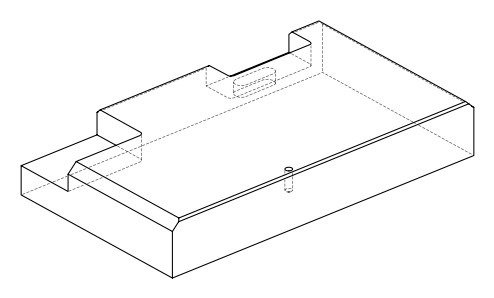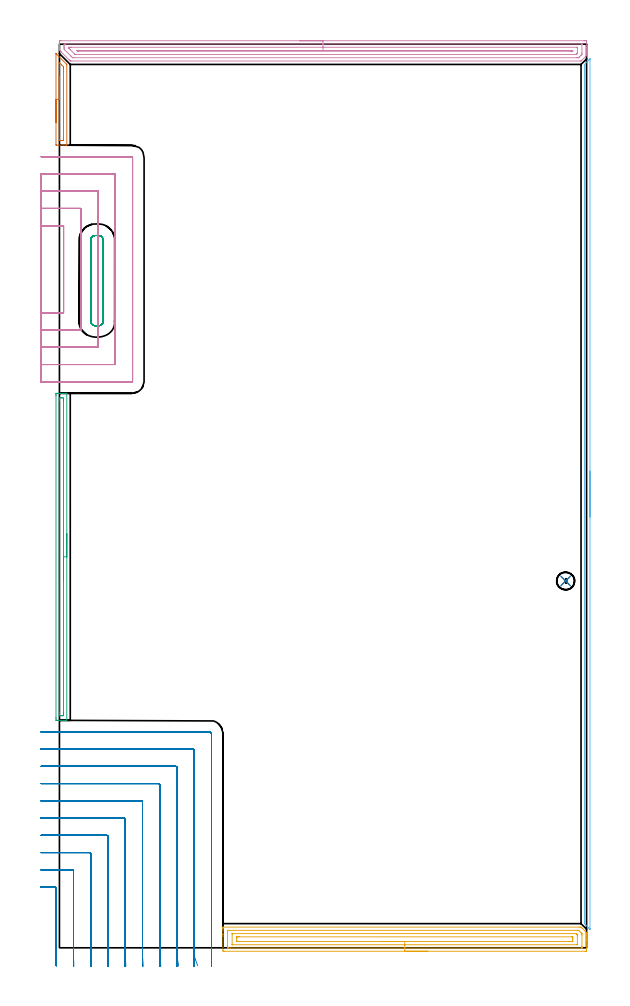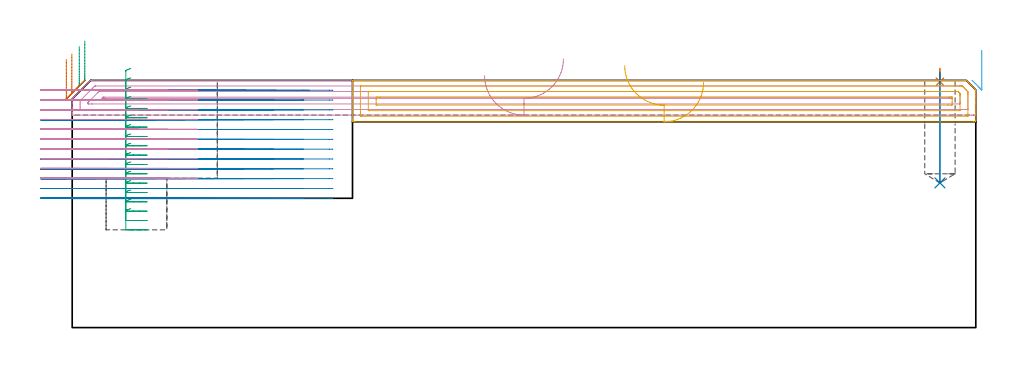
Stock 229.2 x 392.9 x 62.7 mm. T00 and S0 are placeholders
(PLAN: 10 operations, 3 tool changes, 75.8 min)
(1 SPOT_DRILL | STEP1POCKET | NXT0321_9005460120000 | 0.03 min | 1 mm3)
(2 DRILL_BLIND_HOLE_INTO_CENTER | STEP1POCKET | UGT0301_196 | 0.11 min | 1130 mm3)
(3 AREA_MILL | FG_CHAMFER_SURFACE | UGT0205_001 | 2.45 min | 1641 mm3)
(4 AREA_MILL_1 | FG_CHAMFER_SURFACE_1 | UGT0205_001 | 7.44 min | 8877 mm3)
(5 AREA_MILL_2 | FG_CHAMFER_SURFACE_2 | UGT0205_001 | 5.29 min | 9049 mm3)
(6 AREA_MILL_3 | FG_CHAMFER_SURFACE_3 | UGT0205_001 | 3.17 min | 1078 mm3)
(7 AREA_MILL_4 | FG_CHAMFER_SURFACE_4 | UGT0205_001 | 0.78 min | 440 mm3)
(8 MILL_CORNER_NOTCH_RECTANGULAR | CORNER_NOTCH_RECTANGULAR | NXT0201_013 | Follow Part, ap 2.5, ae 75% | 29 min | 209677 mm3)
(9 MILL_RECTANGULAR_POCKET | POCKET_RECTANGULAR_STRAIGHT | NXT0201_013 | Follow Part, ap 2.5, ae 75% | 4.15 min | 27170 mm3)
(10 MILL_SLOT | SLOT_PARTIAL_RECTANGULAR | NXT0201_013 | Follow Part, ap 2.5, ae 75% | 23.39 min | 80345 mm3)
(TOOL NXT0321_9005460120000 | NC Spot Drill, 142deg, 12mm, Carbide, Uncoated | D12 PA142 FL30 Z2)
(TOOL UGT0301_196 | Twist Drill 7.7 mm | D7.7 PA118 FL73 Z2)
(TOOL UGT0205_001 | Chamfer Mill 20 x 3 x 45 deg. | D20 FL50 Z2)
(TOOL NXT0201_013 | ENDMILL 10mm | D10 FL30 Z4)
(OP 1 SPOT_DRILL)
G17 G21 G94 G90
T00 M6
G54
G17 G0 G90 X220.1 Y159.5 S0 M3
G43 Z72.7 H0
G94 G81 G98 Z62.369 F250. R65.7
G80
M5
M2
(OP 2 DRILL_BLIND_HOLE_INTO_CENTER)
G17 G21 G94 G90
T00 M6
G54
G17 G0 G90 X220.1 Y159.5 S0 M3
G43 Z72.7 H0
G94 G81 G98 Z36.7 F250. R64.7
G80
M5
M2
(OP 3 AREA_MILL)
G17 G21 G94 G90
T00 M6
G54
G17 G0 G90 X3.2 Y180. S1061 M3
G43 Z72.7 H0
G94 G1 Y179.962 Z71.828 F250.
Y179.848 Z70.963
Y179.659 Z70.112
Y179.397 Z69.28
Y179.063 Z68.474
Y178.66 Z67.7
Y178.192 Z66.964
Y177.66 Z66.272
Y177.071 Z65.629
Y176.428 Z65.04
Y175.736 Z64.508
Y175. Z64.04
Y174.226 Z63.637
Y173.42 Z63.303
Y172.588 Z63.041
Y171.737 Z62.852
Y170.872 Z62.738
Y170. Z62.7
Y99.058
X3.197 Y98.91 Z62.688
X3.158 Y98.907 Z62.649
X2.796 Y98.9 Z62.296
X2.37 Z61.869
X1.74 Z61.235
X0.535 Z60.032
X-0.04 Z59.454
X-0.642 Z58.853
X-0.93 Y98.901 Z58.565
X-1.181 Y98.903 Z58.314
X-1.491 Y98.908 Z58.005
X-1.493 Y98.939 Z58.003
X-1.499 Y99.504 Z58.001
X-1.5 Y100.076 Z58.
Y240.175
X-1.499 Y240.496 Z58.001
X-1.493 Y241.061 Z58.003
X-1.491 Y241.093 Z58.005
X-0.93 Y241.1 Z58.565
X-0.642 Z58.853
X-0.04 Z59.454
X0.535 Z60.032
X0.85 Z60.346
X1.425 Z60.921
X1.74 Z61.235
X2.37 Z61.869
X2.797 Z62.296
X3.158 Y241.093 Z62.649
X3.197 Y241.09 Z62.688
X3.2 Y240.942 Z62.7
Y170.
X1.786 Z61.286
Y102.135
X1.782 Y101.289 Z61.282
X1.78 Y101.249 Z61.28
X1.74 Y100.91 Z61.24
X1.235 Y100.902 Z60.735
X0.85 Z60.35
X0.345 Y100.903 Z59.845
X-0.04 Y100.91 Z59.46
X-0.08 Y101.289 Z59.42
X-0.083 Y101.332 Z59.417
X-0.086 Y102.181 Z59.414
Y102.227
Y237.865
X-0.082 Y238.711 Z59.418
X-0.08 Y238.751 Z59.42
X-0.04 Y239.09 Z59.46
X0.465 Y239.098 Z59.965
X0.85 Z60.35
X1.355 Y239.097 Z60.855
X1.74 Y239.09 Z61.24
X1.78 Y238.711 Z61.28
X1.783 Y238.668 Z61.283
X1.786 Y237.819 Z61.286
Y237.773
Y170.
Y169.128 Z61.324
Y168.264 Z61.438
Y167.412 Z61.626
Y166.58 Z61.889
Y165.774 Z62.223
Y165. Z62.626
Y164.264 Z63.094
Y163.572 Z63.625
Y162.929 Z64.215
Y162.34 Z64.858
Y161.809 Z65.55
Y161.34 Z66.286
Y160.937 Z67.06
Y160.603 Z67.866
Y160.341 Z68.698
Y160.152 Z69.549
Y160.038 Z70.414
Y160. Z71.286
G0 Z72.7
M5
M2
(OP 4 AREA_MILL_1)
G17 G21 G94 G90
T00 M6
G54
G17 G0 G90 X104.6 Y394.4 S1061 M3
G43 Z72.7 H0
Z63.9
G94 G1 X104.638 Z63.028 F250.
X104.752 Z62.164
X104.941 Z61.312
X105.203 Z60.48
X105.537 Z59.674
X105.94 Z58.9
X106.408 Z58.164
X106.94 Z57.472
X107.529 Z56.829
X108.172 Z56.24
X108.864 Z55.708
X109.6 Z55.24
X110.374 Z54.837
X111.18 Z54.503
X112.012 Z54.241
X112.864 Z54.052
X113.728 Z53.938
X114.6 Z53.9
X228.13
X228.574 Y394.399 Z53.901
X229.013 Y394.395 Z53.903
X229.19 Y394.391 Z53.905
X229.2 Y393.962 Z54.335
Y391.321 Z56.974
Y389.912 Z58.384
Y389.56 Z58.736
Y388.855 Z59.445
Y388.504 Z59.796
Y388.134 Z60.159
X229.198 Y388.056 Z60.236
X229.19 Y387.999 Z60.294
X229.068 Y387.867 Z60.43
X229.029 Y387.829 Z60.471
X226.809 Y385.609 Z62.69
X226.797 Y385.604 Z62.696
X226.786 Y385.6 Z62.7
X5.095
X4.706 Y385.598 Z62.682
X4.56 Y385.737 Z62.557
X4.202 Y386.098 Z62.201
X0.739 Y389.56 Z58.738
X0.626 Y389.673 Z58.624
X0.221 Y390.079 Z58.22
X0.03 Y390.274 Z58.026
X0.002 Y390.309 Z57.989
X0. Y390.529 Z57.77
Y391.321 Z56.974
Y392.554 Z55.743
Y393.082 Z55.212
Y393.698 Z54.597
X0.004 Y393.962 Z54.333
X0.01 Y394.391 Z53.905
X0.187 Y394.395 Z53.903
X0.626 Y394.4 Z53.9
X114.6
Y392.986 Z55.314
X226.884 Y392.985 Z55.315
X227.159 Y392.98 Z55.32
X227.186 Y392.979 Z55.321
X227.191 Y392.96 Z55.34
X227.197 Y392.926 Z55.374
X227.199 Y392.892 Z55.408
Y389.153 Z59.147
X227.193 Y388.679 Z59.621
X227.19 Y388.477 Z59.823
X227.104 Y388.366 Z59.934
X226.786 Y388.038 Z60.262
X226.223 Y387.473 Z60.827
X225.892 Y387.146 Z61.154
X225.774 Y387.035 Z61.265
X225.742 Y387.021 Z61.279
X225.695 Y387.019 Z61.281
X225.596 Y387.016 Z61.284
X225.397 Y387.015 Z61.285
X224.998 Y387.014 Z61.286
X5.989 Y387.015 Z61.285
X5.891
X5.793 Y387.019 Z61.281
X5.748 Y387.021 Z61.279
X5.565 Y387.196 Z61.104
X5.247 Y387.506 Z60.794
X5.095 Y387.654 Z60.646
X4.951 Y387.799 Z60.501
X2.31 Y390.44 Z57.86
X2.211 Y390.543 Z57.757
X2.024 Y390.738 Z57.562
X2.01 Y390.838 Z57.462
X2.003 Y391.321 Z56.979
X2.001 Y391.728 Z56.572
X2.003 Y392.201 Z56.099
X2.008 Y392.601 Z55.699
X2.025 Y392.979 Z55.321
X2.414 Y392.984 Z55.316
X2.512 Y392.985 Z55.315
X114.6 Y392.986 Z55.314
Y391.572 Z56.728
X224.998 Y391.571 Z56.729
X225.083 Y391.57 Z56.73
X225.151 Y391.567 Z56.733
X225.187 Y391.565 Z56.735
X225.19 Y391.519 Z56.781
X225.196 Y391.321 Z56.979
X225.199 Y391.123 Z57.177
X225.2 Y389.361 Z58.939
X225.198 Y389.163 Z59.137
X225.194 Y389.031 Z59.269
X225.19 Y388.926 Z59.374
X225.164 Y388.875 Z59.425
X224.998 Y388.698 Z59.602
X224.98 Y388.679 Z59.621
X224.804 Y388.508 Z59.792
X224.738 Y388.447 Z59.853
X224.725 Y388.436 Z59.864
X224.686 Y388.433 Z59.867
X224.614 Y388.431 Z59.869
X224.359 Y388.429 Z59.871
X224.105 Y388.428 Z59.872
X7.137 Y388.429 Z59.871
X6.883 Y388.432 Z59.868
X6.8 Y388.435 Z59.865
X6.774 Y388.437 Z59.863
X6.751 Y388.456 Z59.844
X6.703 Y388.5 Z59.8
X6.521 Y388.679 Z59.621
X4.759 Y390.44 Z57.86
X4.202 Y391. Z57.3
X4.046 Y391.164 Z57.136
X4.01 Y391.204 Z57.096
X4.006 Y391.255 Z57.045
X4.004 Y391.321 Z56.979
X4.008 Y391.511 Z56.789
X4.019 Y391.565 Z56.735
X4.075 Y391.567 Z56.733
X4.202 Y391.569 Z56.731
X4.841 Y391.571 Z56.729
X5.095 Y391.572 Z56.728
X114.6
Y390.157 Z58.143
X222.604
X222.923 Y390.156 Z58.144
X223.083 Y390.153 Z58.147
X223.181 Y390.151 Z58.149
X223.19 Y390.107 Z58.193
X223.192 Y390. Z58.3
X223.19 Y389.893 Z58.407
X223.181 Y389.849 Z58.451
X223.083 Y389.846 Z58.454
X222.922 Y389.844 Z58.456
X222.604 Y389.843 Z58.457
X222.317
X8.115
X7.946 Y389.844 Z58.456
X7.862 Y389.847 Z58.453
X7.824 Y389.849 Z58.451
X7.777 Y389.881 Z58.419
X7.522 Y390.138 Z58.162
X7.777 Y390.15 Z58.15
X8.067 Y390.155 Z58.145
X8.384 Y390.157 Z58.143
X8.671
X114.6
X115.472 Z58.181
X116.336 Z58.295
X117.188 Z58.483
X118.02 Z58.746
X118.826 Z59.08
X119.6 Z59.482
X120.336 Z59.951
X121.028 Z60.482
X121.671 Z61.072
X122.26 Z61.715
X122.792 Z62.407
X123.26 Z63.143
X123.663 Z63.917
X123.997 Z64.722
X124.259 Z65.554
X124.448 Z66.406
X124.562 Z67.271
X124.6 Z68.143
G0 Z72.7
M5
M2
(OP 5 AREA_MILL_2)
G17 G21 G94 G90
T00 M6
G54
G17 G0 G90 X160.15 Y-1.5 S1061 M3
G43 Z72.7 H0
Z62.2
G94 G1 X160.112 Z61.328 F250.
X159.998 Z60.464
X159.809 Z59.612
X159.547 Z58.78
X159.213 Z57.974
X158.81 Z57.2
X158.342 Z56.464
X157.81 Z55.772
X157.221 Z55.129
X156.578 Z54.54
X155.886 Z54.008
X155.15 Z53.54
X154.376 Z53.137
X153.57 Z52.803
X152.738 Z52.541
X151.886 Z52.352
X151.022 Z52.238
X150.15 Z52.2
X71.693
X71.276 Y-1.495 Z52.203
X71.11 Y-1.492 Z52.206
X71.1 Y-1.084 Z52.613
Y5.068 Z58.763
Y5.657 Z59.354
Y5.947 Z59.644
Y7.705 Z61.4
Y8.285 Z61.984
Y8.584 Z62.283
X71.101 Y8.726 Z62.425
X71.11 Y8.994 Z62.693
X71.247 Y9. Z62.7
X225.932
X226.8 Y8.993 Z62.693
X226.824 Y8.973 Z62.673
X227.216 Y8.584 Z62.283
X229.053 Y6.748 Z60.447
X229.134 Y6.667 Z60.365
X229.19 Y6.6 Z60.296
X229.2 Y6.536 Z60.234
Y6.387 Z60.086
Y5.648 Z59.348
Y5.068 Z58.763
Y3.899 Z57.596
Y3.311 Z57.004
Y-1.084 Z52.613
X229.197 Y-1.382 Z52.315
X229.19 Y-1.492 Z52.205
X229.078 Y-1.499 Z52.199
X228.607 Y-1.5 Z52.2
X150.15
Y-0.086 Z53.614
X74.246
X73.476 Y-0.085 Z53.615
X73.353 Y-0.084 Z53.616
X73.134 Y-0.079 Z53.621
X73.11 Y-0.008 Z53.692
X73.104 Y0.162 Z53.862
X73.101 Y0.674 Z54.374
X73.1 Y1.044 Z54.744
X73.101 Y7.196 Z60.896
X73.109 Y7.567 Z61.267
X73.112 Y7.58 Z61.28
X73.117 Y7.582 Z61.282
X73.139 Y7.584 Z61.284
X73.187 Y7.585 Z61.285
X73.283 Y7.586 Z61.286
X225.163 Y7.585 Z61.285
X225.547 Y7.581 Z61.281
X225.735 Y7.579 Z61.279
X225.932 Y7.407 Z61.107
X226.522 Y6.826 Z60.526
X226.824 Y6.525 Z60.225
X227.11 Y6.232 Z59.932
X227.178 Y6.16 Z59.86
X227.19 Y6.07 Z59.77
X227.194 Y5.947 Z59.647
X227.199 Y5.577 Z59.277
X227.2 Y0.674 Z54.374
X227.199 Y0.304 Z54.004
X227.191 Y-0.067 Z53.633
X227.188 Y-0.08 Z53.62
X227.183 Y-0.082 Z53.618
X227.161 Y-0.084 Z53.616
X227.113 Y-0.085 Z53.615
X227.017 Y-0.086 Z53.614
X150.15
Y1.328 Z55.028
X75.259 Y1.329 Z55.029
X75.183 Y1.33 Z55.03
X75.124 Y1.333 Z55.033
X75.113 Y1.335 Z55.035
X75.109 Y1.352 Z55.052
X75.104 Y1.396 Z55.096
X75.101 Y1.553 Z55.253
Y5.947 Z59.647
X75.102 Y6.102 Z59.802
X75.108 Y6.155 Z59.855
X75.112 Y6.165 Z59.865
X75.119 Y6.168 Z59.868
X75.146 Y6.17 Z59.87
X75.259 Y6.171 Z59.871
X224.377
X224.528 Y6.17 Z59.87
X224.649 Y6.167 Z59.867
X224.725 Y6.164 Z59.864
X224.749 Y6.142 Z59.842
X224.952 Y5.947 Z59.647
X225.041 Y5.859 Z59.559
X225.136 Y5.758 Z59.458
X225.181 Y5.708 Z59.408
X225.19 Y5.539 Z59.239
X225.197 Y5.225 Z58.925
X225.199 Y5.068 Z58.768
Y1.553 Z55.253
X225.198 Y1.397 Z55.097
X225.192 Y1.344 Z55.044
X225.188 Y1.334 Z55.034
X225.181 Y1.332 Z55.032
X225.154 Y1.33 Z55.03
X225.041 Y1.329 Z55.029
X150.15 Y1.328 Z55.028
Y2.743 Z56.443
X77.618
X77.216 Y2.745 Z56.445
X77.127 Y2.748 Z56.448
X77.114 Y2.749 Z56.449
X77.11 Y2.761 Z56.461
X77.105 Y2.804 Z56.504
X77.102 Y2.894 Z56.594
X77.1 Y3.254 Z56.954
Y4.132 Z57.832
Y4.189 Z57.889
X77.104 Y4.6 Z58.3
X77.107 Y4.703 Z58.403
X77.11 Y4.748 Z58.448
X77.167 Y4.75 Z58.45
X77.361 Y4.754 Z58.454
X77.934 Y4.757 Z58.457
X78.249
X222.682
X223.084 Y4.755 Z58.455
X223.173 Y4.752 Z58.452
X223.186 Y4.751 Z58.451
X223.19 Y4.739 Z58.439
X223.195 Y4.695 Z58.395
X223.198 Y4.606 Z58.306
X223.2 Y4.246 Z57.946
Y3.367 Z57.067
Y3.311 Z57.011
X223.196 Y2.9 Z56.6
X223.193 Y2.797 Z56.497
X223.19 Y2.752 Z56.452
X223.133 Y2.75 Z56.45
X222.939 Y2.746 Z56.446
X222.366 Y2.743 Z56.443
X222.051
X150.15
X149.278 Z56.481
X148.414 Z56.595
X147.562 Z56.783
X146.73 Z57.046
X145.924 Z57.38
X145.15 Z57.782
X144.414 Z58.251
X143.722 Z58.782
X143.079 Z59.372
X142.49 Z60.015
X141.958 Z60.707
X141.49 Z61.443
X141.087 Z62.216
X140.753 Z63.022
X140.491 Z63.854
X140.302 Z64.706
X140.188 Z65.571
X140.15 Z66.443
G0 Z72.7
M5
M2
(OP 6 AREA_MILL_3)
G17 G21 G94 G90
T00 M6
G54
G17 G0 G90 X230.7 Y207.3 S1061 M3
G43 Z72.7 H0
Z70.3
G94 G1 Y207.262 Z69.428 F250.
Y207.148 Z68.563
Y206.959 Z67.712
Y206.697 Z66.88
Y206.363 Z66.074
Y205.96 Z65.3
Y205.491 Z64.564
Y204.96 Z63.872
Y204.371 Z63.229
Y203.728 Z62.64
Y203.036 Z62.108
Y202.3 Z61.64
Y201.526 Z61.237
Y200.72 Z60.903
Y199.888 Z60.641
Y199.036 Z60.452
Y198.171 Z60.338
Y197.3 Z60.3
Y8.239
X230.699 Y8.203 Z60.298
X230.695 Y8.112 Z60.294
X230.692 Y8.111 Z60.297
X230.672 Y8.123 Z60.317
X230.523 Y8.276 Z60.475
X230.373 Y8.425 Z60.623
X230.23 Y8.569 Z60.768
X230.076 Y8.723 Z60.922
X229.936 Y8.862 Z61.06
X228.331 Y10.469 Z62.669
X228.323 Y10.479 Z62.677
X228.32 Y10.483 Z62.68
X228.318 Y10.493 Z62.682
X228.314 Y10.511 Z62.686
X228.312 Y10.536 Z62.688
X228.305 Y11.391 Z62.695
X228.3 Y384.089 Z62.7
X228.302 Y384.098 Z62.697
X228.304 Y384.104 Z62.695
X229.936 Y385.738 Z61.06
X230.076 Y385.877 Z60.922
X230.23 Y386.031 Z60.768
X230.373 Y386.175 Z60.623
X230.522 Y386.323 Z60.475
X230.672 Y386.477 Z60.317
X230.692 Y386.488 Z60.297
X230.695 Z60.295
X230.699 Y386.397 Z60.299
X230.7 Y386.361 Z60.3
Y197.3
Y196.428 Z60.338
Y195.563 Z60.452
Y194.712 Z60.641
Y193.88 Z60.903
Y193.074 Z61.237
Y192.3 Z61.64
Y191.564 Z62.108
Y190.872 Z62.64
Y190.229 Z63.229
Y189.639 Z63.872
Y189.108 Z64.564
Y188.64 Z65.3
Y188.237 Z66.074
Y187.903 Z66.88
Y187.641 Z67.712
Y187.452 Z68.563
Y187.338 Z69.428
Y187.3 Z70.3
G0 Z72.7
M5
M2
(OP 7 AREA_MILL_4)
G17 G21 G94 G90
T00 M6
G54
G17 G0 G90 X-1.5 Y358.9 S1061 M3
G43 Z72.7 H0
Z68.
G94 G1 Y358.938 Z67.128 F250.
Y359.052 Z66.263
Y359.241 Z65.412
Y359.503 Z64.58
Y359.837 Z63.774
Y360.24 Z63.
Y360.708 Z62.264
Y361.24 Z61.572
Y361.829 Z60.929
Y362.472 Z60.34
Y363.164 Z59.808
Y363.9 Z59.34
Y364.674 Z58.937
Y365.48 Z58.603
Y366.312 Z58.341
Y367.164 Z58.152
Y368.028 Z58.038
Y368.9 Z58.
X-1.499 Y388.662 Z58.001
X-1.494 Y388.779 Z58.003
X-1.491 Y388.79 Z58.006
X-1.214 Y388.514 Z58.285
X3.075 Y384.227 Z62.571
X3.126 Y384.174 Z62.623
X3.199 Y384.094 Z62.685
X3.2 Y383.911 Z62.7
Y349.032
X3.194 Y349.009 Z62.692
X3.192 Y349.005 Z62.689
X3.117 Y349. Z62.616
X-1.184 Z58.314
X-1.491 Y349.01 Z58.005
X-1.499 Y349.235 Z57.999
X-1.5 Y368.9 Z58.
X-0.086 Z59.414
X-0.085 Y384.84 Z59.415
X-0.084 Y384.885 Z59.416
X-0.081 Y384.914 Z59.419
X-0.079 Y384.918 Z59.421
X-0.074 Y384.917 Z59.426
X-0.04 Y384.888 Z59.46
X0.056 Y384.794 Z59.556
X0.85 Y384. Z60.35
X0.939 Y383.911 Z60.439
X1.74 Y383.102 Z61.24
X1.775 Y383.064 Z61.275
X1.779 Y383.028 Z61.279
X1.783 Y382.986 Z61.283
X1.786 Y382.145 Z61.286
Y382.1
Y351.194
X1.785 Y351.149 Z61.285
X1.781 Y351.058 Z61.281
X1.778 Y351.008 Z61.278
X1.769 Y351.006 Z61.269
X1.74 Y351.004 Z61.24
X1.091 Y351. Z60.591
X0.85 Z60.35
X0.2 Y351.002 Z59.7
X-0.04 Y351.008 Z59.46
X-0.068 Y351.009 Z59.432
X-0.079 Y351.104 Z59.421
X-0.084 Y351.194 Z59.416
X-0.085 Y351.239 Z59.415
X-0.086 Y368.9 Z59.414
Y369.772 Z59.452
Y370.636 Z59.566
Y371.488 Z59.755
Y372.32 Z60.017
Y373.126 Z60.351
Y373.9 Z60.754
Y374.636 Z61.223
Y375.328 Z61.754
Y375.971 Z62.343
Y376.56 Z62.986
Y377.091 Z63.679
Y377.56 Z64.414
Y377.963 Z65.188
Y378.297 Z65.994
Y378.559 Z66.826
Y378.748 Z67.678
Y378.862 Z68.543
Y378.9 Z69.414
G0 Z72.7
M5
M2
(OP 8 MILL_CORNER_NOTCH_RECTANGULAR)
G17 G21 G94 G90
T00 M6
G54
G17 G0 G90 X-1.248 Y-7.811 S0 M3
G43 Z72.7 H0
Z60.208
G94 G1 X-1.356 Y-4.813 F250.
G2 X-1.4 Y-2.376 R67.5 F500.
G1 Y25.905
G3 X-1.895 Y26.4 R0.5
G1 X-5.
X-8. F250.
G0 Z72.7
X6.289 Y-7.997
Z60.208
G1 X6.157 Y-5.
G2 X6.1 Y-2.376 R60. F500.
G1 Y33.405
G3 X5.605 Y33.9 R0.5
G1 X-5.
X-8. F250.
G0 Z72.7
X13.816 Y-7.996
Z60.208
G1 X13.666 Y-5.
G2 X13.6 Y-2.376 R52.5 F500.
G1 Y40.905
G3 X13.105 Y41.4 R0.5
G1 X-5.
X-8. F250.
G0 Z72.7
X21.351 Y-7.995
Z60.208
G1 X21.177 Y-5.
G2 X21.1 Y-2.376 R45. F500.
G1 Y48.404
G3 X20.604 Y48.9 R0.5
G1 X-5.
X-8. F250.
G0 Z72.7
X28.902 Y-7.993
Z60.208
G1 X28.692 Y-5.
G2 X28.6 Y-2.376 R37.5 F500.
G1 Y55.904
G3 X28.104 Y56.4 R0.5
G1 X-5.
X-8. F250.
G0 Z72.7
X36.477 Y-7.989
Z60.208
G1 X36.215 Y-5.
G2 X36.1 Y-2.376 R30. F500.
G1 Y63.404
G3 X35.604 Y63.9 R0.5
G1 X-5.
X-8. F250.
G0 Z72.7
X44.103 Y-7.98
Z60.208
G1 X43.754 Y-5.
G2 X43.6 Y-2.376 R22.5 F500.
G1 Y70.904
G3 X43.104 Y71.4 R0.5
G1 X-5.
X-8. F250.
G0 Z72.7
X51.856 Y-7.954
Z60.208
G1 X51.331 Y-5.
G2 X51.1 Y-2.376 R15. F500.
G1 Y78.403
G3 X50.603 Y78.9 R0.5
G1 X-5.
X-8. F250.
G0 Z72.7
X60.123 Y-7.81
Z60.208
G1 X59.074 Y-5.
G2 X58.6 Y-2.376 R7.5 F500.
G1 Y85.903
G3 X58.103 Y86.4 R0.5
G1 X-5.
X-8. F250.
G0 Z72.7
X66.1 Y-5.376
Z60.208
G1 Y-2.376
Y93. F500.
G3 X65.2 Y93.9 R0.9
G1 X-5.
X-8. F250.
G0 Z72.7
X-1.393 Y-7.8
Z57.717
G1 X-1.4 Y-4.8
Y-4.636 F500.
Y25.905
G3 X-1.895 Y26.4 R0.5
G1 X-5.
X-8. F250.
G0 Z72.7
X6.119 Y-8.
Z57.717
G1 X6.101 Y-5.
G2 X6.1 Y-4.636 R60. F500.
G1 Y33.405
G3 X5.605 Y33.9 R0.5
G1 X-5.
X-8. F250.
G0 Z72.7
X13.622 Y-8.
Z57.717
G1 X13.601 Y-5.
G2 X13.6 Y-4.636 R52.5 F500.
G1 Y40.905
G3 X13.105 Y41.4 R0.5
G1 X-5.
X-8. F250.
G0 Z72.7
X21.126 Y-8.
Z57.717
G1 X21.101 Y-5.
G2 X21.1 Y-4.636 R45. F500.
G1 Y48.404
G3 X20.604 Y48.9 R0.5
G1 X-5.
X-8. F250.
G0 Z72.7
X28.631 Y-8.
Z57.717
G1 X28.602 Y-5.
G2 X28.6 Y-4.636 R37.5 F500.
G1 Y55.904
G3 X28.104 Y56.4 R0.5
G1 X-5.
X-8. F250.
G0 Z72.7
X36.139 Y-8.
Z57.717
G1 X36.102 Y-5.
G2 X36.1 Y-4.636 R30. F500.
G1 Y63.404
G3 X35.604 Y63.9 R0.5
G1 X-5.
X-8. F250.
G0 Z72.7
X43.651 Y-8.
Z57.717
G1 X43.603 Y-5.
G2 X43.6 Y-4.636 R22.5 F500.
G1 Y70.904
G3 X43.104 Y71.4 R0.5
G1 X-5.
X-8. F250.
G0 Z72.7
X51.177 Y-7.999
Z57.717
G1 X51.104 Y-5.
G2 X51.1 Y-4.636 R15. F500.
G1 Y78.403
G3 X50.603 Y78.9 R0.5
G1 X-5.
X-8. F250.
G0 Z72.7
X58.754 Y-7.996
Z57.717
G1 X58.609 Y-5.
G2 X58.6 Y-4.636 R7.5 F500.
G1 Y85.903
G3 X58.103 Y86.4 R0.5
G1 X-5.
X-8. F250.
G0 Z72.7
X66.1 Y-7.636
Z57.717
G1 Y-4.636
Y93. F500.
G3 X65.2 Y93.9 R0.9
G1 X-5.
X-8. F250.
G0 Z72.7
X-1.4 Y-7.8
Z55.225
G1 Y-4.8
Y25.905 F500.
G3 X-1.895 Y26.4 R0.5
G1 X-5.
X-8. F250.
G0 Z72.7
X6.1 Y-8.
Z55.225
G1 Y-5.
Y33.405 F500.
G3 X5.605 Y33.9 R0.5
G1 X-5.
X-8. F250.
G0 Z72.7
X13.6 Y-8.
Z55.225
G1 Y-5.
Y40.905 F500.
G3 X13.105 Y41.4 R0.5
G1 X-5.
X-8. F250.
G0 Z72.7
X21.1 Y-8.
Z55.225
G1 Y-5.
Y48.404 F500.
G3 X20.604 Y48.9 R0.5
G1 X-5.
X-8. F250.
G0 Z72.7
X28.6 Y-8.
Z55.225
G1 Y-5.
Y55.904 F500.
G3 X28.104 Y56.4 R0.5
G1 X-5.
X-8. F250.
G0 Z72.7
X36.1 Y-8.
Z55.225
G1 Y-5.
Y63.404 F500.
G3 X35.604 Y63.9 R0.5
G1 X-5.
X-8. F250.
G0 Z72.7
X43.6 Y-8.
Z55.225
G1 Y-5.
Y70.904 F500.
G3 X43.104 Y71.4 R0.5
G1 X-5.
X-8. F250.
G0 Z72.7
X51.1 Y-8.
Z55.225
G1 Y-5.
Y78.403 F500.
G3 X50.603 Y78.9 R0.5
G1 X-5.
X-8. F250.
G0 Z72.7
X58.6 Y-8.
Z55.225
G1 Y-5.
Y85.903 F500.
G3 X58.103 Y86.4 R0.5
G1 X-5.
X-8. F250.
G0 Z72.7
X66.1 Y-8.
Z55.225
G1 Y-5.
Y93. F500.
G3 X65.2 Y93.9 R0.9
G1 X-5.
X-8. F250.
G0 Z72.7
X-1.4 Y-7.8
Z52.733
G1 Y-4.8
Y25.905 F500.
G3 X-1.895 Y26.4 R0.5
G1 X-5.
X-8. F250.
G0 Z72.7
X6.1 Y-8.
Z52.733
G1 Y-5.
Y33.405 F500.
G3 X5.605 Y33.9 R0.5
G1 X-5.
X-8. F250.
G0 Z72.7
X13.6 Y-8.
Z52.733
G1 Y-5.
Y40.905 F500.
G3 X13.105 Y41.4 R0.5
G1 X-5.
X-8. F250.
G0 Z72.7
X21.1 Y-8.
Z52.733
G1 Y-5.
Y48.404 F500.
G3 X20.604 Y48.9 R0.5
G1 X-5.
X-8. F250.
G0 Z72.7
X28.6 Y-8.
Z52.733
G1 Y-5.
Y55.904 F500.
G3 X28.104 Y56.4 R0.5
G1 X-5.
X-8. F250.
G0 Z72.7
X36.1 Y-8.
Z52.733
G1 Y-5.
Y63.404 F500.
G3 X35.604 Y63.9 R0.5
G1 X-5.
X-8. F250.
G0 Z72.7
X43.6 Y-8.
Z52.733
G1 Y-5.
Y70.904 F500.
G3 X43.104 Y71.4 R0.5
G1 X-5.
X-8. F250.
G0 Z72.7
X51.1 Y-8.
Z52.733
G1 Y-5.
Y78.403 F500.
G3 X50.603 Y78.9 R0.5
G1 X-5.
X-8. F250.
G0 Z72.7
X58.6 Y-8.
Z52.733
G1 Y-5.
Y85.903 F500.
G3 X58.103 Y86.4 R0.5
G1 X-5.
X-8. F250.
G0 Z72.7
X66.1 Y-8.
Z52.733
G1 Y-5.
Y93. F500.
G3 X65.2 Y93.9 R0.9
G1 X-5.
X-8. F250.
G0 Z72.7
X-1.4 Y-7.8
Z50.242
G1 Y-4.8
Y25.905 F500.
G3 X-1.895 Y26.4 R0.5
G1 X-5.
X-8. F250.
G0 Z72.7
X6.1 Y-8.
Z50.242
G1 Y-5.
Y33.405 F500.
G3 X5.605 Y33.9 R0.5
G1 X-5.
X-8. F250.
G0 Z72.7
X13.6 Y-8.
Z50.242
G1 Y-5.
Y40.905 F500.
G3 X13.105 Y41.4 R0.5
G1 X-5.
X-8. F250.
G0 Z72.7
X21.1 Y-8.
Z50.242
G1 Y-5.
Y48.404 F500.
G3 X20.604 Y48.9 R0.5
G1 X-5.
X-8. F250.
G0 Z72.7
X28.6 Y-8.
Z50.242
G1 Y-5.
Y55.904 F500.
G3 X28.104 Y56.4 R0.5
G1 X-5.
X-8. F250.
G0 Z72.7
X36.1 Y-8.
Z50.242
G1 Y-5.
Y63.404 F500.
G3 X35.604 Y63.9 R0.5
G1 X-5.
X-8. F250.
G0 Z72.7
X43.6 Y-8.
Z50.242
G1 Y-5.
Y70.904 F500.
G3 X43.104 Y71.4 R0.5
G1 X-5.
X-8. F250.
G0 Z72.7
X51.1 Y-8.
Z50.242
G1 Y-5.
Y78.403 F500.
G3 X50.603 Y78.9 R0.5
G1 X-5.
X-8. F250.
G0 Z72.7
X58.6 Y-8.
Z50.242
G1 Y-5.
Y85.903 F500.
G3 X58.103 Y86.4 R0.5
G1 X-5.
X-8. F250.
G0 Z72.7
X66.1 Y-8.
Z50.242
G1 Y-5.
Y93. F500.
G3 X65.2 Y93.9 R0.9
G1 X-5.
X-8. F250.
G0 Z72.7
X-1.4 Y-7.8
Z47.75
G1 Y-4.8
Y25.905 F500.
G3 X-1.895 Y26.4 R0.5
G1 X-5.
X-8. F250.
G0 Z72.7
X6.1 Y-8.
Z47.75
G1 Y-5.
Y33.405 F500.
G3 X5.605 Y33.9 R0.5
G1 X-5.
X-8. F250.
G0 Z72.7
X13.6 Y-8.
Z47.75
G1 Y-5.
Y40.905 F500.
G3 X13.105 Y41.4 R0.5
G1 X-5.
X-8. F250.
G0 Z72.7
X21.1 Y-8.
Z47.75
G1 Y-5.
Y48.404 F500.
G3 X20.604 Y48.9 R0.5
G1 X-5.
X-8. F250.
G0 Z72.7
X28.6 Y-8.
Z47.75
G1 Y-5.
Y55.904 F500.
G3 X28.104 Y56.4 R0.5
G1 X-5.
X-8. F250.
G0 Z72.7
X36.1 Y-8.
Z47.75
G1 Y-5.
Y63.404 F500.
G3 X35.604 Y63.9 R0.5
G1 X-5.
X-8. F250.
G0 Z72.7
X43.6 Y-8.
Z47.75
G1 Y-5.
Y70.904 F500.
G3 X43.104 Y71.4 R0.5
G1 X-5.
X-8. F250.
G0 Z72.7
X51.1 Y-8.
Z47.75
G1 Y-5.
Y78.403 F500.
G3 X50.603 Y78.9 R0.5
G1 X-5.
X-8. F250.
G0 Z72.7
X58.6 Y-8.
Z47.75
G1 Y-5.
Y85.903 F500.
G3 X58.103 Y86.4 R0.5
G1 X-5.
X-8. F250.
G0 Z72.7
X66.1 Y-8.
Z47.75
G1 Y-5.
Y93. F500.
G3 X65.2 Y93.9 R0.9
G1 X-5.
X-8. F250.
G0 Z72.7
X-1.4 Y-7.8
Z45.258
G1 Y-4.8
Y25.905 F500.
G3 X-1.895 Y26.4 R0.5
G1 X-5.
X-8. F250.
G0 Z72.7
X6.1 Y-8.
Z45.258
G1 Y-5.
Y33.405 F500.
G3 X5.605 Y33.9 R0.5
G1 X-5.
X-8. F250.
G0 Z72.7
X13.6 Y-8.
Z45.258
G1 Y-5.
Y40.905 F500.
G3 X13.105 Y41.4 R0.5
G1 X-5.
X-8. F250.
G0 Z72.7
X21.1 Y-8.
Z45.258
G1 Y-5.
Y48.404 F500.
G3 X20.604 Y48.9 R0.5
G1 X-5.
X-8. F250.
G0 Z72.7
X28.6 Y-8.
Z45.258
G1 Y-5.
Y55.904 F500.
G3 X28.104 Y56.4 R0.5
G1 X-5.
X-8. F250.
G0 Z72.7
X36.1 Y-8.
Z45.258
G1 Y-5.
Y63.404 F500.
G3 X35.604 Y63.9 R0.5
G1 X-5.
X-8. F250.
G0 Z72.7
X43.6 Y-8.
Z45.258
G1 Y-5.
Y70.904 F500.
G3 X43.104 Y71.4 R0.5
G1 X-5.
X-8. F250.
G0 Z72.7
X51.1 Y-8.
Z45.258
G1 Y-5.
Y78.403 F500.
G3 X50.603 Y78.9 R0.5
G1 X-5.
X-8. F250.
G0 Z72.7
X58.6 Y-8.
Z45.258
G1 Y-5.
Y85.903 F500.
G3 X58.103 Y86.4 R0.5
G1 X-5.
X-8. F250.
G0 Z72.7
X66.1 Y-8.
Z45.258
G1 Y-5.
Y93. F500.
G3 X65.2 Y93.9 R0.9
G1 X-5.
X-8. F250.
G0 Z72.7
X-1.4 Y-7.8
Z42.767
G1 Y-4.8
Y25.905 F500.
G3 X-1.895 Y26.4 R0.5
G1 X-5.
X-8. F250.
G0 Z72.7
X6.1 Y-8.
Z42.767
G1 Y-5.
Y33.405 F500.
G3 X5.605 Y33.9 R0.5
G1 X-5.
X-8. F250.
G0 Z72.7
X13.6 Y-8.
Z42.767
G1 Y-5.
Y40.905 F500.
G3 X13.105 Y41.4 R0.5
G1 X-5.
X-8. F250.
G0 Z72.7
X21.1 Y-8.
Z42.767
G1 Y-5.
Y48.404 F500.
G3 X20.604 Y48.9 R0.5
G1 X-5.
X-8. F250.
G0 Z72.7
X28.6 Y-8.
Z42.767
G1 Y-5.
Y55.904 F500.
G3 X28.104 Y56.4 R0.5
G1 X-5.
X-8. F250.
G0 Z72.7
X36.1 Y-8.
Z42.767
G1 Y-5.
Y63.404 F500.
G3 X35.604 Y63.9 R0.5
G1 X-5.
X-8. F250.
G0 Z72.7
X43.6 Y-8.
Z42.767
G1 Y-5.
Y70.904 F500.
G3 X43.104 Y71.4 R0.5
G1 X-5.
X-8. F250.
G0 Z72.7
X51.1 Y-8.
Z42.767
G1 Y-5.
Y78.403 F500.
G3 X50.603 Y78.9 R0.5
G1 X-5.
X-8. F250.
G0 Z72.7
X58.6 Y-8.
Z42.767
G1 Y-5.
Y85.903 F500.
G3 X58.103 Y86.4 R0.5
G1 X-5.
X-8. F250.
G0 Z72.7
X66.1 Y-8.
Z42.767
G1 Y-5.
Y93. F500.
G3 X65.2 Y93.9 R0.9
G1 X-5.
X-8. F250.
G0 Z72.7
X-1.4 Y-7.8
Z40.275
G1 Y-4.8
Y25.905 F500.
G3 X-1.895 Y26.4 R0.5
G1 X-5.
X-8. F250.
G0 Z72.7
X6.1 Y-8.
Z40.275
G1 Y-5.
Y33.405 F500.
G3 X5.605 Y33.9 R0.5
G1 X-5.
X-8. F250.
G0 Z72.7
X13.6 Y-8.
Z40.275
G1 Y-5.
Y40.905 F500.
G3 X13.105 Y41.4 R0.5
G1 X-5.
X-8. F250.
G0 Z72.7
X21.1 Y-8.
Z40.275
G1 Y-5.
Y48.404 F500.
G3 X20.604 Y48.9 R0.5
G1 X-5.
X-8. F250.
G0 Z72.7
X28.6 Y-8.
Z40.275
G1 Y-5.
Y55.904 F500.
G3 X28.104 Y56.4 R0.5
G1 X-5.
X-8. F250.
G0 Z72.7
X36.1 Y-8.
Z40.275
G1 Y-5.
Y63.404 F500.
G3 X35.604 Y63.9 R0.5
G1 X-5.
X-8. F250.
G0 Z72.7
X43.6 Y-8.
Z40.275
G1 Y-5.
Y70.904 F500.
G3 X43.104 Y71.4 R0.5
G1 X-5.
X-8. F250.
G0 Z72.7
X51.1 Y-8.
Z40.275
G1 Y-5.
Y78.403 F500.
G3 X50.603 Y78.9 R0.5
G1 X-5.
X-8. F250.
G0 Z72.7
X58.6 Y-8.
Z40.275
G1 Y-5.
Y85.903 F500.
G3 X58.103 Y86.4 R0.5
G1 X-5.
X-8. F250.
G0 Z72.7
X66.1 Y-8.
Z40.275
G1 Y-5.
Y93. F500.
G3 X65.2 Y93.9 R0.9
G1 X-5.
X-8. F250.
G0 Z72.7
X-1.4 Y-7.8
Z37.783
G1 Y-4.8
Y25.905 F500.
G3 X-1.895 Y26.4 R0.5
G1 X-5.
X-8. F250.
G0 Z72.7
X6.1 Y-8.
Z37.783
G1 Y-5.
Y33.405 F500.
G3 X5.605 Y33.9 R0.5
G1 X-5.
X-8. F250.
G0 Z72.7
X13.6 Y-8.
Z37.783
G1 Y-5.
Y40.905 F500.
G3 X13.105 Y41.4 R0.5
G1 X-5.
X-8. F250.
G0 Z72.7
X21.1 Y-8.
Z37.783
G1 Y-5.
Y48.404 F500.
G3 X20.604 Y48.9 R0.5
G1 X-5.
X-8. F250.
G0 Z72.7
X28.6 Y-8.
Z37.783
G1 Y-5.
Y55.904 F500.
G3 X28.104 Y56.4 R0.5
G1 X-5.
X-8. F250.
G0 Z72.7
X36.1 Y-8.
Z37.783
G1 Y-5.
Y63.404 F500.
G3 X35.604 Y63.9 R0.5
G1 X-5.
X-8. F250.
G0 Z72.7
X43.6 Y-8.
Z37.783
G1 Y-5.
Y70.904 F500.
G3 X43.104 Y71.4 R0.5
G1 X-5.
X-8. F250.
G0 Z72.7
X51.1 Y-8.
Z37.783
G1 Y-5.
Y78.403 F500.
G3 X50.603 Y78.9 R0.5
G1 X-5.
X-8. F250.
G0 Z72.7
X58.6 Y-8.
Z37.783
G1 Y-5.
Y85.903 F500.
G3 X58.103 Y86.4 R0.5
G1 X-5.
X-8. F250.
G0 Z72.7
X66.1 Y-8.
Z37.783
G1 Y-5.
Y93. F500.
G3 X65.2 Y93.9 R0.9
G1 X-5.
X-8. F250.
G0 Z72.7
X-1.4 Y-7.8
Z35.292
G1 Y-4.8
Y25.905 F500.
G3 X-1.895 Y26.4 R0.5
G1 X-5.
X-8. F250.
G0 Z72.7
X6.1 Y-8.
Z35.292
G1 Y-5.
Y33.405 F500.
G3 X5.605 Y33.9 R0.5
G1 X-5.
X-8. F250.
G0 Z72.7
X13.6 Y-8.
Z35.292
G1 Y-5.
Y40.905 F500.
G3 X13.105 Y41.4 R0.5
G1 X-5.
X-8. F250.
G0 Z72.7
X21.1 Y-8.
Z35.292
G1 Y-5.
Y48.404 F500.
G3 X20.604 Y48.9 R0.5
G1 X-5.
X-8. F250.
G0 Z72.7
X28.6 Y-8.
Z35.292
G1 Y-5.
Y55.904 F500.
G3 X28.104 Y56.4 R0.5
G1 X-5.
X-8. F250.
G0 Z72.7
X36.1 Y-8.
Z35.292
G1 Y-5.
Y63.404 F500.
G3 X35.604 Y63.9 R0.5
G1 X-5.
X-8. F250.
G0 Z72.7
X43.6 Y-8.
Z35.292
G1 Y-5.
Y70.904 F500.
G3 X43.104 Y71.4 R0.5
G1 X-5.
X-8. F250.
G0 Z72.7
X51.1 Y-8.
Z35.292
G1 Y-5.
Y78.403 F500.
G3 X50.603 Y78.9 R0.5
G1 X-5.
X-8. F250.
G0 Z72.7
X58.6 Y-8.
Z35.292
G1 Y-5.
Y85.903 F500.
G3 X58.103 Y86.4 R0.5
G1 X-5.
X-8. F250.
G0 Z72.7
X66.1 Y-8.
Z35.292
G1 Y-5.
Y93. F500.
G3 X65.2 Y93.9 R0.9
G1 X-5.
X-8. F250.
G0 Z72.7
X-1.4 Y-7.8
Z32.8
G1 Y-4.8
Y25.905 F500.
G3 X-1.895 Y26.4 R0.5
G1 X-5.
X-8. F250.
G0 Z72.7
X6.1 Y-8.
Z32.8
G1 Y-5.
Y33.405 F500.
G3 X5.605 Y33.9 R0.5
G1 X-5.
X-8. F250.
G0 Z72.7
X13.6 Y-8.
Z32.8
G1 Y-5.
Y40.905 F500.
G3 X13.105 Y41.4 R0.5
G1 X-5.
X-8. F250.
G0 Z72.7
X21.1 Y-8.
Z32.8
G1 Y-5.
Y48.404 F500.
G3 X20.604 Y48.9 R0.5
G1 X-5.
X-8. F250.
G0 Z72.7
X28.6 Y-8.
Z32.8
G1 Y-5.
Y55.904 F500.
G3 X28.104 Y56.4 R0.5
G1 X-5.
X-8. F250.
G0 Z72.7
X36.1 Y-8.
Z32.8
G1 Y-5.
Y63.404 F500.
G3 X35.604 Y63.9 R0.5
G1 X-5.
X-8. F250.
G0 Z72.7
X43.6 Y-8.
Z32.8
G1 Y-5.
Y70.904 F500.
G3 X43.104 Y71.4 R0.5
G1 X-5.
X-8. F250.
G0 Z72.7
X51.1 Y-8.
Z32.8
G1 Y-5.
Y78.403 F500.
G3 X50.603 Y78.9 R0.5
G1 X-5.
X-8. F250.
G0 Z72.7
X58.6 Y-8.
Z32.8
G1 Y-5.
Y85.903 F500.
G3 X58.103 Y86.4 R0.5
G1 X-5.
X-8. F250.
G0 Z72.7
X66.1 Y-8.
Z32.8
G1 Y-5.
Y93. F500.
G3 X65.2 Y93.9 R0.9
G1 X-5.
X-8. F250.
G0 Z72.7
M5
M2
(OP 9 MILL_RECTANGULAR_POCKET)
G17 G21 G94 G90
T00 M6
G54
G17 G0 G90 X14.864 Y309.586 S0 M3
G43 Z72.7 H0
Z65.7
G94 G1 X14.621 Y309.49 Z65.63 F250.
X14.297 Y309.277 Z65.526
X14.023 Y309.003 Z65.422
X13.81 Y308.679 Z65.318
X13.667 Y308.319 Z65.215
X13.6 Y307.938 Z65.111
Y307.8 Z65.074
Y290.1 Z60.331
Y272.4 F500.
G3 X15.5 Y270.5 R1.9
G1 X17.1
G3 X19. Y272.4 R1.9
G1 Y307.8
G3 X17.1 Y309.7 R1.9
G1 X15.5
G3 X13.6 Y307.8 R1.9
G1 Y290.1
Y289.1
G0 X14.864 Y309.586 Z63.331
G1 X14.621 Y309.49 Z63.261 F250.
X14.297 Y309.277 Z63.157
X14.023 Y309.003 Z63.053
X13.81 Y308.679 Z62.95
X13.667 Y308.319 Z62.846
X13.6 Y307.938 Z62.742
Y307.8 Z62.705
Y290.1 Z57.962
Y272.4 F500.
G3 X15.5 Y270.5 R1.9
G1 X17.1
G3 X19. Y272.4 R1.9
G1 Y307.8
G3 X17.1 Y309.7 R1.9
G1 X15.5
G3 X13.6 Y307.8 R1.9
G1 Y290.1
Y289.1
G0 X14.864 Y309.586 Z60.962
G1 X14.621 Y309.49 Z60.892 F250.
X14.297 Y309.277 Z60.789
X14.023 Y309.003 Z60.685
X13.81 Y308.679 Z60.581
X13.667 Y308.319 Z60.477
X13.6 Y307.938 Z60.373
Y307.8 Z60.336
Y290.1 Z55.594
Y272.4 F500.
G3 X15.5 Y270.5 R1.9
G1 X17.1
G3 X19. Y272.4 R1.9
G1 Y307.8
G3 X17.1 Y309.7 R1.9
G1 X15.5
G3 X13.6 Y307.8 R1.9
G1 Y290.1
Y289.1
G0 X14.864 Y309.586 Z58.594
G1 X14.621 Y309.49 Z58.524 F250.
X14.297 Y309.277 Z58.42
X14.023 Y309.003 Z58.316
X13.81 Y308.679 Z58.212
X13.667 Y308.319 Z58.108
X13.6 Y307.938 Z58.005
Y307.8 Z57.968
Y290.1 Z53.225
Y272.4 F500.
G3 X15.5 Y270.5 R1.9
G1 X17.1
G3 X19. Y272.4 R1.9
G1 Y307.8
G3 X17.1 Y309.7 R1.9
G1 X15.5
G3 X13.6 Y307.8 R1.9
G1 Y290.1
Y289.1
G0 X14.864 Y309.586 Z56.225
G1 X14.621 Y309.49 Z56.155 F250.
X14.297 Y309.277 Z56.051
X14.023 Y309.003 Z55.947
X13.81 Y308.679 Z55.843
X13.667 Y308.319 Z55.74
X13.6 Y307.938 Z55.636
Y307.8 Z55.599
Y290.1 Z50.856
Y272.4 F500.
G3 X15.5 Y270.5 R1.9
G1 X17.1
G3 X19. Y272.4 R1.9
G1 Y307.8
G3 X17.1 Y309.7 R1.9
G1 X15.5
G3 X13.6 Y307.8 R1.9
G1 Y290.1
Y289.1
G0 X14.864 Y309.586 Z53.856
G1 X14.621 Y309.49 Z53.786 F250.
X14.297 Y309.277 Z53.682
X14.023 Y309.003 Z53.578
X13.81 Y308.679 Z53.475
X13.667 Y308.319 Z53.371
X13.6 Y307.938 Z53.267
Y307.8 Z53.23
Y290.1 Z48.487
Y272.4 F500.
G3 X15.5 Y270.5 R1.9
G1 X17.1
G3 X19. Y272.4 R1.9
G1 Y307.8
G3 X17.1 Y309.7 R1.9
G1 X15.5
G3 X13.6 Y307.8 R1.9
G1 Y290.1
Y289.1
G0 X14.864 Y309.586 Z51.487
G1 X14.621 Y309.49 Z51.417 F250.
X14.297 Y309.277 Z51.314
X14.023 Y309.003 Z51.21
X13.81 Y308.679 Z51.106
X13.667 Y308.319 Z51.002
X13.6 Y307.938 Z50.898
Y307.8 Z50.861
Y290.1 Z46.119
Y272.4 F500.
G3 X15.5 Y270.5 R1.9
G1 X17.1
G3 X19. Y272.4 R1.9
G1 Y307.8
G3 X17.1 Y309.7 R1.9
G1 X15.5
G3 X13.6 Y307.8 R1.9
G1 Y290.1
Y289.1
G0 X14.864 Y309.586 Z49.119
G1 X14.621 Y309.49 Z49.049 F250.
X14.297 Y309.277 Z48.945
X14.023 Y309.003 Z48.841
X13.81 Y308.679 Z48.737
X13.667 Y308.319 Z48.633
X13.6 Y307.938 Z48.53
Y307.8 Z48.493
Y290.1 Z43.75
Y272.4 F500.
G3 X15.5 Y270.5 R1.9
G1 X17.1
G3 X19. Y272.4 R1.9
G1 Y307.8
G3 X17.1 Y309.7 R1.9
G1 X15.5
G3 X13.6 Y307.8 R1.9
G1 Y290.1
Y289.1
G0 X14.864 Y309.586 Z46.75
G1 X14.621 Y309.49 Z46.68 F250.
X14.297 Y309.277 Z46.576
X14.023 Y309.003 Z46.472
X13.81 Y308.679 Z46.368
X13.667 Y308.319 Z46.265
X13.6 Y307.938 Z46.161
Y307.8 Z46.124
Y290.1 Z41.381
Y272.4 F500.
G3 X15.5 Y270.5 R1.9
G1 X17.1
G3 X19. Y272.4 R1.9
G1 Y307.8
G3 X17.1 Y309.7 R1.9
G1 X15.5
G3 X13.6 Y307.8 R1.9
G1 Y290.1
Y289.1
G0 X14.864 Y309.586 Z44.381
G1 X14.621 Y309.49 Z44.311 F250.
X14.297 Y309.277 Z44.207
X14.023 Y309.003 Z44.104
X13.81 Y308.679 Z44.
X13.667 Y308.319 Z43.896
X13.6 Y307.938 Z43.792
Y307.8 Z43.755
Y290.1 Z39.012
Y272.4 F500.
G3 X15.5 Y270.5 R1.9
G1 X17.1
G3 X19. Y272.4 R1.9
G1 Y307.8
G3 X17.1 Y309.7 R1.9
G1 X15.5
G3 X13.6 Y307.8 R1.9
G1 Y290.1
Y289.1
G0 X14.864 Y309.586 Z42.012
G1 X14.621 Y309.49 Z41.942 F250.
X14.297 Y309.277 Z41.839
X14.023 Y309.003 Z41.735
X13.81 Y308.679 Z41.631
X13.667 Y308.319 Z41.527
X13.6 Y307.938 Z41.423
Y307.8 Z41.386
Y290.1 Z36.644
Y272.4 F500.
G3 X15.5 Y270.5 R1.9
G1 X17.1
G3 X19. Y272.4 R1.9
G1 Y307.8
G3 X17.1 Y309.7 R1.9
G1 X15.5
G3 X13.6 Y307.8 R1.9
G1 Y290.1
Y289.1
G0 X14.864 Y309.586 Z39.644
G1 X14.621 Y309.49 Z39.574 F250.
X14.297 Y309.277 Z39.47
X14.023 Y309.003 Z39.366
X13.81 Y308.679 Z39.262
X13.667 Y308.319 Z39.158
X13.6 Y307.938 Z39.055
Y307.8 Z39.018
Y290.1 Z34.275
Y272.4 F500.
G3 X15.5 Y270.5 R1.9
G1 X17.1
G3 X19. Y272.4 R1.9
G1 Y307.8
G3 X17.1 Y309.7 R1.9
G1 X15.5
G3 X13.6 Y307.8 R1.9
G1 Y290.1
Y289.1
G0 X14.864 Y309.586 Z37.275
G1 X14.621 Y309.49 Z37.205 F250.
X14.297 Y309.277 Z37.101
X14.023 Y309.003 Z36.997
X13.81 Y308.679 Z36.893
X13.667 Y308.319 Z36.79
X13.6 Y307.938 Z36.686
Y307.8 Z36.649
Y290.1 Z31.906
Y272.4 F500.
G3 X15.5 Y270.5 R1.9
G1 X17.1
G3 X19. Y272.4 R1.9
G1 Y307.8
G3 X17.1 Y309.7 R1.9
G1 X15.5
G3 X13.6 Y307.8 R1.9
G1 Y290.1
Y289.1
G0 X14.864 Y309.586 Z34.906
G1 X14.621 Y309.49 Z34.836 F250.
X14.297 Y309.277 Z34.732
X14.023 Y309.003 Z34.629
X13.81 Y308.679 Z34.525
X13.667 Y308.319 Z34.421
X13.6 Y307.938 Z34.317
Y307.8 Z34.28
Y290.1 Z29.537
Y272.4 F500.
G3 X15.5 Y270.5 R1.9
G1 X17.1
G3 X19. Y272.4 R1.9
G1 Y307.8
G3 X17.1 Y309.7 R1.9
G1 X15.5
G3 X13.6 Y307.8 R1.9
G1 Y290.1
Y289.1
G0 X14.864 Y309.586 Z32.537
G1 X14.621 Y309.49 Z32.467 F250.
X14.297 Y309.277 Z32.364
X14.023 Y309.003 Z32.26
X13.81 Y308.679 Z32.156
X13.667 Y308.319 Z32.052
X13.6 Y307.938 Z31.948
Y307.8 Z31.911
Y290.1 Z27.169
Y272.4 F500.
G3 X15.5 Y270.5 R1.9
G1 X17.1
G3 X19. Y272.4 R1.9
G1 Y307.8
G3 X17.1 Y309.7 R1.9
G1 X15.5
G3 X13.6 Y307.8 R1.9
G1 Y290.1
Y289.1
G0 X14.864 Y309.586 Z30.169
G1 X14.621 Y309.49 Z30.099 F250.
X14.297 Y309.277 Z29.995
X14.023 Y309.003 Z29.891
X13.81 Y308.679 Z29.787
X13.667 Y308.319 Z29.683
X13.6 Y307.938 Z29.58
Y307.8 Z29.543
Y290.1 Z24.8
Y272.4 F500.
G3 X15.5 Y270.5 R1.9
G1 X17.1
G3 X19. Y272.4 R1.9
G1 Y307.8
G3 X17.1 Y309.7 R1.9
G1 X15.5
G3 X13.6 Y307.8 R1.9
G1 Y290.1
Y289.1
G0 Z72.7
M5
M2
(OP 10 MILL_SLOT)
G17 G21 G94 G90
T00 M6
G54
G17 G0 G90 X-8. Y276.1 S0 M3
G43 Z72.7 H0
Z60.22
G94 G1 X-5. F250.
X1.8 F500.
Y314.
X-5.
X-8. F250.
Y268.6
X-5.
X9.3 F500.
Y321.5
X-5.
X-8. F250.
Y261.1
X-5.
X16.8 F500.
Y270.494
Y273.494 F250.
Y306.706 F500.
Y309.706 F250.
Y329. F500.
X-5.
X-8. F250.
Y253.6
X-5.
X24.3 F500.
Y336.5
X-5.
X-8. F250.
Y246.1
X-5.
X31.5 F500.
G3 X31.8 Y246.4 R0.3
G1 Y343.7
G3 X31.5 Y344. R0.3
G1 X-5.
X-8. F250.
G0 Y276.1 Z57.74
G1 X-5.
X1.8 F500.
Y314.
X-5.
X-8. F250.
Y268.6
X-5.
X9.3 F500.
Y321.5
X-5.
X-8. F250.
Y261.1
X-5.
X16.8 F500.
Y270.494
Y273.494 F250.
Y306.706 F500.
Y309.706 F250.
Y329. F500.
X-5.
X-8. F250.
Y253.6
X-5.
X24.3 F500.
Y336.5
X-5.
X-8. F250.
Y246.1
X-5.
X31.5 F500.
G3 X31.8 Y246.4 R0.3
G1 Y343.7
G3 X31.5 Y344. R0.3
G1 X-5.
X-8. F250.
G0 Y276.1 Z55.26
G1 X-5.
X1.8 F500.
Y314.
X-5.
X-8. F250.
Y268.6
X-5.
X9.3 F500.
Y321.5
X-5.
X-8. F250.
Y261.1
X-5.
X16.8 F500.
Y270.494
Y273.494 F250.
Y306.706 F500.
Y309.706 F250.
Y329. F500.
X-5.
X-8. F250.
Y253.6
X-5.
X24.3 F500.
Y336.5
X-5.
X-8. F250.
Y246.1
X-5.
X31.5 F500.
G3 X31.8 Y246.4 R0.3
G1 Y343.7
G3 X31.5 Y344. R0.3
G1 X-5.
X-8. F250.
G0 Y276.1 Z52.78
G1 X-5.
X1.8 F500.
Y314.
X-5.
X-8. F250.
Y268.6
X-5.
X9.3 F500.
Y321.5
X-5.
X-8. F250.
Y261.1
X-5.
X16.8 F500.
Y270.494
Y273.494 F250.
Y306.706 F500.
Y309.706 F250.
Y329. F500.
X-5.
X-8. F250.
Y253.6
X-5.
X24.3 F500.
Y336.5
X-5.
X-8. F250.
Y246.1
X-5.
X31.5 F500.
G3 X31.8 Y246.4 R0.3
G1 Y343.7
G3 X31.5 Y344. R0.3
G1 X-5.
X-8. F250.
G0 Y276.1 Z50.3
G1 X-5.
X1.8 F500.
Y314.
X-5.
X-8. F250.
Y268.6
X-5.
X9.3 F500.
Y321.5
X-5.
X-8. F250.
Y261.1
X-5.
X16.8 F500.
Y270.494
Y273.494 F250.
Y306.706 F500.
Y309.706 F250.
Y329. F500.
X-5.
X-8. F250.
Y253.6
X-5.
X24.3 F500.
Y336.5
X-5.
X-8. F250.
Y246.1
X-5.
X31.5 F500.
G3 X31.8 Y246.4 R0.3
G1 Y343.7
G3 X31.5 Y344. R0.3
G1 X-5.
X-8. F250.
G0 Y276.1 Z47.82
G1 X-5.
X1.8 F500.
Y314.
X-5.
X-8. F250.
Y268.6
X-5.
X9.3 F500.
Y321.5
X-5.
X-8. F250.
Y261.1
X-5.
X16.8 F500.
Y270.494
Y273.494 F250.
Y306.706 F500.
Y309.706 F250.
Y329. F500.
X-5.
X-8. F250.
Y253.6
X-5.
X24.3 F500.
Y336.5
X-5.
X-8. F250.
Y246.1
X-5.
X31.5 F500.
G3 X31.8 Y246.4 R0.3
G1 Y343.7
G3 X31.5 Y344. R0.3
G1 X-5.
X-8. F250.
G0 Y276.1 Z45.34
G1 X-5.
X1.8 F500.
Y314.
X-5.
X-8. F250.
Y268.6
X-5.
X9.3 F500.
Y321.5
X-5.
X-8. F250.
Y261.1
X-5.
X16.8 F500.
Y270.494
Y273.494 F250.
Y306.706 F500.
Y309.706 F250.
Y329. F500.
X-5.
X-8. F250.
Y253.6
X-5.
X24.3 F500.
Y336.5
X-5.
X-8. F250.
Y246.1
X-5.
X31.5 F500.
G3 X31.8 Y246.4 R0.3
G1 Y343.7
G3 X31.5 Y344. R0.3
G1 X-5.
X-8. F250.
G0 Y276.1 Z42.86
G1 X-5.
X1.8 F500.
Y314.
X-5.
X-8. F250.
Y268.6
X-5.
X9.3 F500.
Y321.5
X-5.
X-8. F250.
Y261.1
X-5.
X16.8 F500.
Y270.494
Y273.494 F250.
Y306.706 F500.
Y309.706 F250.
Y329. F500.
X-5.
X-8. F250.
Y253.6
X-5.
X24.3 F500.
Y336.5
X-5.
X-8. F250.
Y246.1
X-5.
X31.5 F500.
G3 X31.8 Y246.4 R0.3
G1 Y343.7
G3 X31.5 Y344. R0.3
G1 X-5.
X-8. F250.
G0 Y276.1 Z40.38
G1 X-5.
X1.8 F500.
Y314.
X-5.
X-8. F250.
Y268.6
X-5.
X9.3 F500.
Y321.5
X-5.
X-8. F250.
Y261.1
X-5.
X16.8 F500.
Y270.494
Y273.494 F250.
Y306.706 F500.
Y309.706 F250.
Y329. F500.
X-5.
X-8. F250.
Y253.6
X-5.
X24.3 F500.
Y336.5
X-5.
X-8. F250.
Y246.1
X-5.
X31.5 F500.
G3 X31.8 Y246.4 R0.3
G1 Y343.7
G3 X31.5 Y344. R0.3
G1 X-5.
X-8. F250.
G0 Y276.1 Z37.9
G1 X-5.
X1.8 F500.
Y314.
X-5.
X-8. F250.
Y268.6
X-5.
X9.3 F500.
Y321.5
X-5.
X-8. F250.
Y261.1
X-5.
X16.8 F500.
Y270.494
Y273.494 F250.
Y306.706 F500.
Y309.706 F250.
Y329. F500.
X-5.
X-8. F250.
Y253.6
X-5.
X24.3 F500.
Y336.5
X-5.
X-8. F250.
Y246.1
X-5.
X31.5 F500.
G3 X31.8 Y246.4 R0.3
G1 Y343.7
G3 X31.5 Y344. R0.3
G1 X-5.
X-8. F250.
G0 Z72.7
M5
M2
